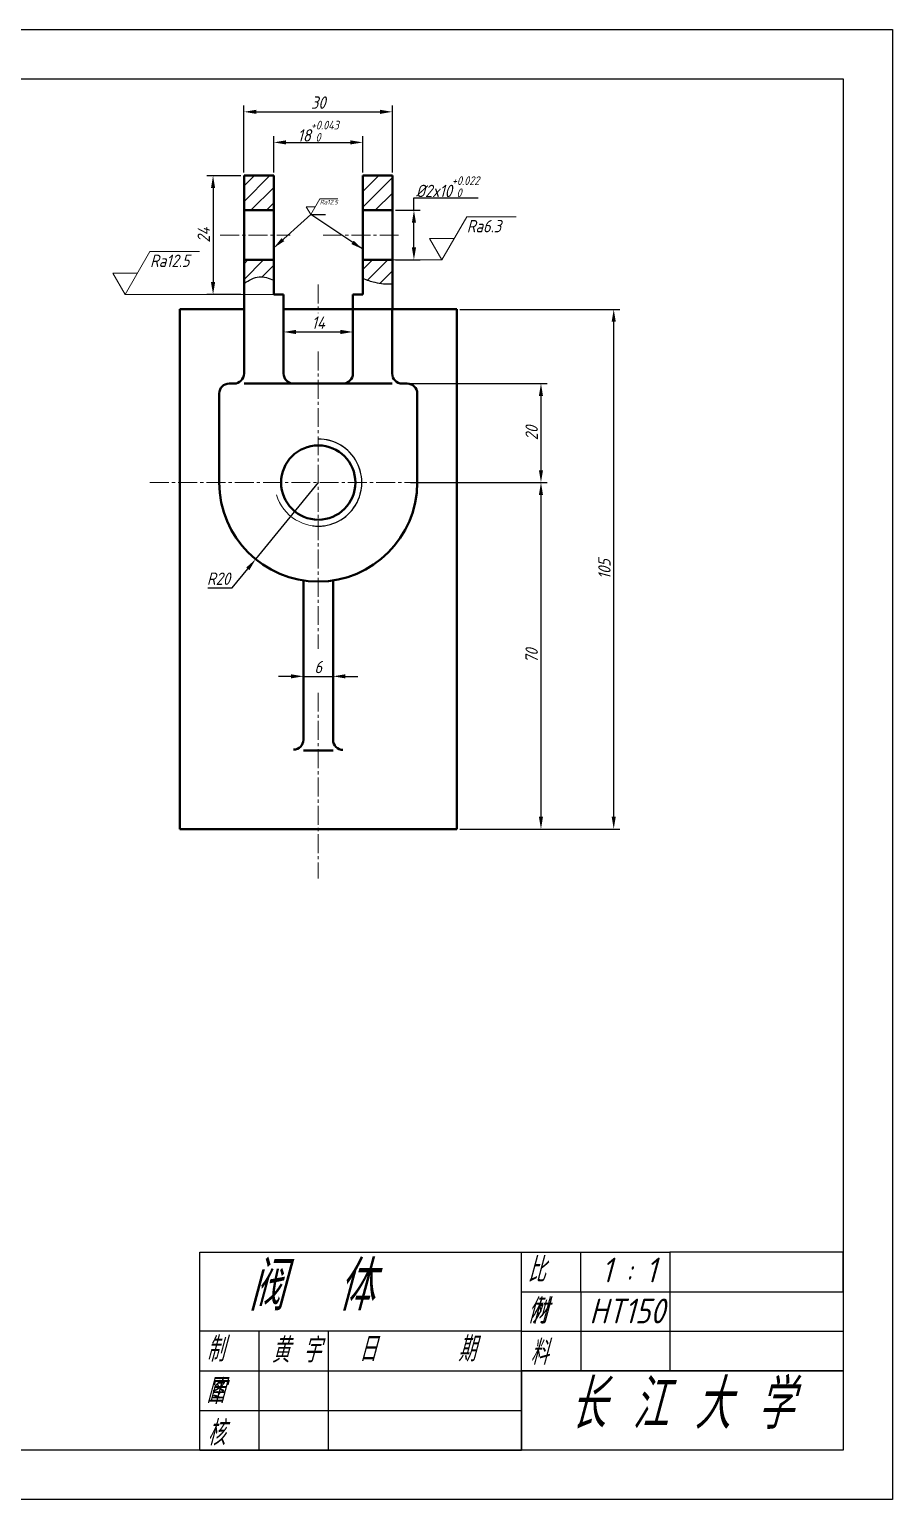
# Model space of a CAD drawing. Header units: millimetres. Extents: x 938 to 1370, y -102 to 197.
# Drawn here: x 1195.6 to 1370, y -100 to 197 of the extents above; entities that cross this region are included whole.
import ezdxf

# ---------------------------------------------------------------- set-up
doc = ezdxf.new("R2010")
doc.units = ezdxf.units.MM
doc.header["$LTSCALE"] = 0.2
doc.linetypes.add('CENTER2', pattern=[28.575, 19.05, -3.175, 3.175, -3.175])
doc.layers.add('实线', color=7, linetype='Continuous', lineweight=50)
doc.layers.add('总外框线', color=7, linetype='Continuous', lineweight=30)
doc.layers.add('点划线', color=7, linetype='CENTER2')
doc.layers.add('细实线', color=250, linetype='Continuous')
doc.styles.get("Standard").update_dxf_attribs({"font": 'gbeitc.shx', "bigfont": 'gbcbig.shx'})
doc.dimstyles.new('ISO-25', dxfattribs={"dimtxt": 2.5, "dimasz": 2.5, "dimexe": 1.25, "dimexo": 0.625, "dimtad": 1, "dimtoh": 1, "dimdsep": 46, "dimtxsty": 'Standard', "dimcen": 2.5, "dimadec": 0, "dimazin": 0, "dimtfac": 1, "dimtmove": 0, "dimatfit": 3, "dimfxl": 0, "dimarcsym": 0})

# ---------------------------------------------------------------- blocks, each defined once
blk = doc.blocks.new('粗糙度')
at = {"layer": '实线', "lineweight": 0}
for p, q in [((5, 8.66), (0, 0)), ((5, 8.66), (15, 8.66)), ((0, 0), (-2.5, 4.33)), ((-2.5, 4.33), (2.5, 4.33))]:
    blk.add_line(p, q, dxfattribs=at)
blk.add_attdef('粗糙度', (5.02, 5.55), '', height=2.5, dxfattribs=at)
blk = doc.blocks.new('*D27')
at = {"layer": 'Defpoints', "color": 0, "lineweight": -3, "transparency": 16777216}
for p in [(1262.94, 174.17), (1244.94, 167.45), (1262.94, 167.45)]:
    blk.add_point(p, dxfattribs=at)
at = {"layer": '实线', "color": 0, "lineweight": -2, "transparency": 16777216}
for p, q in [((1244.94, 168.08), (1244.94, 175.42)), ((1262.94, 168.08), (1262.94, 175.42)), ((1247.44, 174.17), (1260.44, 174.17))]:
    blk.add_line(p, q, dxfattribs=at)
at = {"layer": '实线', "color": 0, "lineweight": -3, "transparency": 16777216}
for points in [[(1247.44, 174.59), (1247.44, 173.76), (1244.94, 174.17)], [(1260.44, 174.59), (1260.44, 173.76), (1262.94, 174.17)]]:
    blk.add_solid(points, dxfattribs=at)
at = {"layer": '实线', "color": 0, "lineweight": -3, "transparency": 16777216, "insert": (1253.94, 176.44), "char_height": 2.5, "attachment_point": 5}
blk.add_mtext('18{\\H0.7x;\\S+0.043^  0;}', dxfattribs=at)
blk = doc.blocks.new('*D30')
at = {"layer": 'Defpoints', "color": 0, "lineweight": -3, "transparency": 16777216}
for p in [(1268.94, 180.35), (1238.94, 167.45), (1268.94, 167.45)]:
    blk.add_point(p, dxfattribs=at)
at = {"layer": '实线', "color": 0, "lineweight": -2, "transparency": 16777216}
for p, q in [((1238.94, 168.08), (1238.94, 181.6)), ((1268.94, 168.08), (1268.94, 181.6)), ((1241.44, 180.35), (1266.44, 180.35))]:
    blk.add_line(p, q, dxfattribs=at)
at = {"layer": '实线', "color": 0, "lineweight": -3, "transparency": 16777216}
for points in [[(1241.44, 180.76), (1241.44, 179.93), (1238.94, 180.35)], [(1266.44, 180.76), (1266.44, 179.93), (1268.94, 180.35)]]:
    blk.add_solid(points, dxfattribs=at)
at = {"layer": '实线', "color": 0, "lineweight": -3, "transparency": 16777216, "insert": (1253.94, 182.22), "char_height": 2.5, "attachment_point": 5}
blk.add_mtext('30', dxfattribs=at)
blk = doc.blocks.new('*D31')
at = {"layer": 'Defpoints', "color": 0, "lineweight": -3, "transparency": 16777216}
for p in [(1238.94, 167.45), (1232.69, 143.45), (1238.94, 143.45)]:
    blk.add_point(p, dxfattribs=at)
at = {"layer": '实线', "color": 0, "lineweight": -2, "transparency": 16777216}
for p, q in [((1238.32, 167.45), (1231.44, 167.45)), ((1232.69, 164.95), (1232.69, 145.95)), ((1238.32, 143.45), (1231.44, 143.45))]:
    blk.add_line(p, q, dxfattribs=at)
at = {"layer": '实线', "color": 0, "lineweight": -3, "transparency": 16777216}
for points in [[(1232.27, 164.95), (1233.11, 164.95), (1232.69, 167.45)], [(1232.27, 145.95), (1233.11, 145.95), (1232.69, 143.45)]]:
    blk.add_solid(points, dxfattribs=at)
at = {"layer": '实线', "color": 0, "lineweight": -3, "transparency": 16777216, "insert": (1230.81, 155.45), "char_height": 2.5, "attachment_point": 5, "rotation": 90}
blk.add_mtext('24', dxfattribs=at)
blk = doc.blocks.new('*D32')
at = {"layer": 'Defpoints', "color": 0, "lineweight": -3, "transparency": 16777216}
for p in [(1268.94, 160.45), (1273.28, 160.45), (1268.94, 150.45)]:
    blk.add_point(p, dxfattribs=at)
at = {"layer": '实线', "color": 0, "lineweight": -2, "transparency": 16777216}
for p, q in [((1269.57, 160.45), (1274.53, 160.45)), ((1273.28, 160.45), (1273.28, 162.95)), ((1273.28, 162.95), (1286.24, 162.95)), ((1273.28, 152.95), (1273.28, 157.95)), ((1269.57, 150.45), (1274.53, 150.45))]:
    blk.add_line(p, q, dxfattribs=at)
at = {"layer": '实线', "color": 0, "lineweight": -3, "transparency": 16777216}
for points in [[(1272.86, 157.95), (1273.7, 157.95), (1273.28, 160.45)], [(1272.86, 152.95), (1273.7, 152.95), (1273.28, 150.45)]]:
    blk.add_solid(points, dxfattribs=at)
at = {"layer": '实线', "color": 0, "lineweight": -3, "transparency": 16777216, "insert": (1280.08, 165.22), "char_height": 2.5, "attachment_point": 5}
blk.add_mtext('%%C2x10{\\H0.7x;\\S+0.022^  0;}', dxfattribs=at)
blk = doc.blocks.new('*D33')
at = {"layer": 'Defpoints', "color": 0, "lineweight": -3, "transparency": 16777216}
for p in [(1246.94, 140.45), (1260.94, 140.45), (1260.94, 135.88)]:
    blk.add_point(p, dxfattribs=at)
at = {"layer": '实线', "color": 0, "lineweight": -2, "transparency": 16777216}
for p, q in [((1246.94, 139.83), (1246.94, 134.63)), ((1260.94, 139.83), (1260.94, 134.63)), ((1249.44, 135.88), (1258.44, 135.88))]:
    blk.add_line(p, q, dxfattribs=at)
at = {"layer": '实线', "color": 0, "lineweight": -3, "transparency": 16777216}
for points in [[(1249.44, 136.3), (1249.44, 135.46), (1246.94, 135.88)], [(1258.44, 136.3), (1258.44, 135.46), (1260.94, 135.88)]]:
    blk.add_solid(points, dxfattribs=at)
at = {"layer": '实线', "color": 0, "lineweight": -3, "transparency": 16777216, "insert": (1253.94, 137.76), "char_height": 2.5, "attachment_point": 5}
blk.add_mtext('14', dxfattribs=at)
blk = doc.blocks.new('*D36')
at = {"layer": 'Defpoints', "color": 0, "lineweight": -3, "transparency": 16777216}
for p in [(1250.94, 66.31), (1256.94, 66.31), (1256.94, 66.31)]:
    blk.add_point(p, dxfattribs=at)
at = {"layer": '实线', "color": 0, "lineweight": -2, "transparency": 16777216}
for p, q in [((1248.44, 66.31), (1245.94, 66.31)), ((1250.94, 66.94), (1250.94, 67.56)), ((1250.94, 66.31), (1256.94, 66.31)), ((1256.94, 66.94), (1256.94, 67.56)), ((1259.44, 66.31), (1261.94, 66.31))]:
    blk.add_line(p, q, dxfattribs=at)
at = {"layer": '实线', "color": 0, "lineweight": -3, "transparency": 16777216}
for points in [[(1248.44, 66.73), (1248.44, 65.89), (1250.94, 66.31)], [(1259.44, 66.73), (1259.44, 65.89), (1256.94, 66.31)]]:
    blk.add_solid(points, dxfattribs=at)
at = {"layer": '实线', "color": 0, "lineweight": -3, "transparency": 16777216, "insert": (1253.94, 68.19), "char_height": 2.5, "attachment_point": 5}
blk.add_mtext('6', dxfattribs=at)
blk = doc.blocks.new('*D37')
at = {"layer": 'Defpoints', "color": 0, "lineweight": -3, "transparency": 16777216}
for p in [(1253.94, 105.45), (1241.29, 89.97)]:
    blk.add_point(p, dxfattribs=at)
at = {"layer": '实线', "color": 0, "lineweight": -2, "transparency": 16777216}
for p, q in [((1253.94, 105.45), (1241.29, 89.97)), ((1236.55, 84.16), (1239.71, 88.03)), ((1231.65, 84.16), (1236.55, 84.16))]:
    blk.add_line(p, q, dxfattribs=at)
at = {"layer": '实线', "color": 0, "lineweight": -3, "transparency": 16777216}
blk.add_solid([(1239.39, 88.29), (1240.03, 87.77), (1241.29, 89.97)], dxfattribs=at)
at = {"layer": '实线', "color": 0, "lineweight": -3, "transparency": 16777216, "insert": (1233.79, 86.03), "char_height": 2.5, "attachment_point": 5}
blk.add_mtext('R20', dxfattribs=at)
blk = doc.blocks.new('*D38')
at = {"layer": 'Defpoints', "color": 0, "lineweight": -3, "transparency": 16777216}
for p in [(1271.94, 125.45), (1271.94, 105.45), (1298.95, 105.45)]:
    blk.add_point(p, dxfattribs=at)
at = {"layer": '实线', "color": 0, "lineweight": -2, "transparency": 16777216}
for p, q in [((1272.57, 125.45), (1300.2, 125.45)), ((1298.95, 122.95), (1298.95, 107.95)), ((1272.57, 105.45), (1300.2, 105.45))]:
    blk.add_line(p, q, dxfattribs=at)
at = {"layer": '实线', "color": 0, "lineweight": -3, "transparency": 16777216}
for points in [[(1298.53, 122.95), (1299.36, 122.95), (1298.95, 125.45)], [(1298.53, 107.95), (1299.36, 107.95), (1298.95, 105.45)]]:
    blk.add_solid(points, dxfattribs=at)
at = {"layer": '实线', "color": 0, "lineweight": -3, "transparency": 16777216, "insert": (1297.07, 115.45), "char_height": 2.5, "attachment_point": 5, "rotation": 90}
blk.add_mtext('20', dxfattribs=at)
blk = doc.blocks.new('*D40')
at = {"layer": 'Defpoints', "color": 0, "lineweight": -3, "transparency": 16777216}
for p in [(1281.94, 140.45), (1313.65, 140.45), (1281.94, 35.45)]:
    blk.add_point(p, dxfattribs=at)
at = {"layer": '实线', "color": 0, "lineweight": -2, "transparency": 16777216}
for p, q in [((1282.57, 140.45), (1314.9, 140.45)), ((1313.65, 37.95), (1313.65, 137.95)), ((1282.57, 35.45), (1314.9, 35.45))]:
    blk.add_line(p, q, dxfattribs=at)
at = {"layer": '实线', "color": 0, "lineweight": -3, "transparency": 16777216}
for points in [[(1313.23, 137.95), (1314.06, 137.95), (1313.65, 140.45)], [(1313.23, 37.95), (1314.06, 37.95), (1313.65, 35.45)]]:
    blk.add_solid(points, dxfattribs=at)
at = {"layer": '实线', "color": 0, "lineweight": -3, "transparency": 16777216, "insert": (1311.77, 87.95), "char_height": 2.5, "attachment_point": 5, "rotation": 90}
blk.add_mtext('105', dxfattribs=at)
blk = doc.blocks.new('*D41')
at = {"layer": 'Defpoints', "color": 0, "lineweight": -3, "transparency": 16777216}
for p in [(1281.94, 105.45), (1281.94, 35.45), (1298.95, 35.45)]:
    blk.add_point(p, dxfattribs=at)
at = {"layer": '实线', "color": 0, "lineweight": -2, "transparency": 16777216}
for p, q in [((1282.57, 105.45), (1300.2, 105.45)), ((1298.95, 102.95), (1298.95, 37.95)), ((1282.57, 35.45), (1300.2, 35.45))]:
    blk.add_line(p, q, dxfattribs=at)
at = {"layer": '实线', "color": 0, "lineweight": -3, "transparency": 16777216}
for points in [[(1298.53, 102.95), (1299.36, 102.95), (1298.95, 105.45)], [(1298.53, 37.95), (1299.36, 37.95), (1298.95, 35.45)]]:
    blk.add_solid(points, dxfattribs=at)
at = {"layer": '实线', "color": 0, "lineweight": -3, "transparency": 16777216, "insert": (1297.07, 70.45), "char_height": 2.5, "attachment_point": 5, "rotation": 90}
blk.add_mtext('70', dxfattribs=at)

msp = doc.modelspace()

# ---------------------------------------------------------------- hatches: boundary and pattern name
at = {"layer": '实线', "lineweight": 0}
h = msp.add_hatch(dxfattribs=at)
h.set_pattern_fill('ANSI31', color=256, scale=0.7)
h.set_pattern_definition([(45, (42.6426, 0), (-1.571545, 1.571545), [])])
h.paths.add_polyline_path([(1238.945, 160.455), (1244.945, 160.455), (1244.945, 167.455), (1238.945, 167.455)])
edge = h.paths.add_edge_path()
edge.add_spline(control_points=[(1238.945, 145.7), (1239.958, 146.308), (1241.913, 147.482), (1243.954, 146.761), (1244.945, 146.329)], knot_values=[0, 0, 0, 0, 3.3349251, 6.4314168, 6.4314168, 6.4314168, 6.4314168], degree=3, periodic=0)
edge.add_line((1244.945, 146.329), (1244.945, 150.455))
edge.add_line((1244.945, 150.455), (1238.945, 150.455))
edge.add_line((1238.945, 150.455), (1238.945, 145.7))
h.paths.add_polyline_path([(1268.945, 160.455), (1268.945, 167.455), (1262.945, 167.455), (1262.945, 160.455)])
edge = h.paths.add_edge_path()
edge.add_line((1268.945, 150.455), (1262.945, 150.455))
edge.add_line((1262.945, 150.455), (1262.945, 146.704))
edge.add_spline(control_points=[(1262.945, 146.704), (1263.752, 146.4), (1265.742, 145.677), (1267.75, 145.539), (1268.945, 145.599)], knot_values=[25.2233704, 25.2233704, 25.2233704, 25.2233704, 27.7152542, 31.3391417, 31.3391417, 31.3391417, 31.3391417], degree=3, periodic=0)
edge.add_line((1268.945, 145.599), (1268.945, 150.455))

# ---------------------------------------------------------------- linework, layer by layer
at = {"lineweight": 0}
msp.add_arc((1253.945, 105.455), 8.8, 196.26261, 90.22474, dxfattribs=at)
at = {"layer": '实线'}
for p, q in [((1238.945, 167.455), (1238.945, 140.455)), ((1238.945, 167.455), (1244.945, 167.455)), ((1244.945, 167.455), (1238.945, 167.455)), ((1244.945, 167.455), (1244.945, 143.455)), ((1268.945, 167.455), (1262.945, 167.455)), ((1262.945, 143.455), (1262.945, 167.455)), ((1268.945, 140.455), (1268.945, 167.455)), ((1238.945, 160.455), (1244.945, 160.455)), ((1262.945, 160.455), (1268.945, 160.455)), ((1238.945, 150.455), (1244.945, 150.455)), ((1262.945, 150.455), (1268.945, 150.455)), ((1244.945, 143.455), (1246.945, 143.455)), ((1246.945, 143.455), (1246.945, 140.455)), ((1260.945, 140.455), (1260.945, 143.455)), ((1260.945, 143.455), (1262.945, 143.455)), ((1225.945, 140.455), (1225.945, 35.455)), ((1238.945, 140.455), (1225.945, 140.455)), ((1238.945, 140.455), (1238.945, 127.455)), ((1260.945, 140.455), (1246.945, 140.455)), ((1246.945, 140.455), (1246.945, 127.455)), ((1253.945, 140.455), (1260.945, 140.455)), ((1253.945, 140.455), (1260.945, 140.455)), ((1253.945, 140.455), (1260.945, 140.455)), ((1253.945, 140.455), (1253.945, 140.455)), ((1253.945, 140.455), (1260.945, 140.455)), ((1253.945, 140.455), (1253.945, 140.455)), ((1253.945, 140.455), (1253.945, 140.455)), ((1253.945, 140.455), (1253.945, 140.455)), ((1253.945, 140.455), (1260.945, 140.455)), ((1260.945, 140.455), (1260.945, 140.455)), ((1260.945, 140.455), (1260.945, 140.455)), ((1260.945, 140.455), (1260.945, 140.455)), ((1268.876, 140.455), (1260.945, 140.455)), ((1260.945, 140.455), (1260.945, 127.455)), ((1268.876, 127.455), (1268.876, 140.455)), ((1281.945, 140.455), (1268.945, 140.455)), ((1281.945, 35.455), (1281.945, 140.455)), ((1236.945, 125.455), (1235.945, 125.455)), ((1238.945, 125.455), (1268.876, 125.455)), ((1258.945, 125.455), (1248.945, 125.455)), ((1271.945, 125.455), (1270.876, 125.455)), ((1233.945, 123.455), (1233.945, 105.455)), ((1273.945, 105.455), (1273.945, 123.455)), ((1250.945, 53.514), (1250.945, 85.681)), ((1256.945, 85.681), (1256.945, 53.455)), ((1253.945, 51.34), (1250.945, 51.34)), ((1253.945, 51.34), (1253.945, 51.34)), ((1253.945, 51.34), (1253.945, 51.34)), ((1253.945, 51.34), (1253.945, 51.34)), ((1253.945, 51.34), (1253.945, 51.34)), ((1253.945, 51.34), (1256.945, 51.34)), ((1225.945, 35.455), (1281.945, 35.455)), ((1225.945, 35.455), (1253.945, 35.455)), ((1256.945, 35.455), (1250.945, 35.455)), ((1256.945, 35.455), (1250.945, 35.455)), ((1253.945, 35.455), (1281.945, 35.455)), ((1253.945, 35.455), (1259.945, 35.455))]:
    msp.add_line(p, q, dxfattribs=at)
at = {"layer": '实线', "lineweight": 0}
for p, q in [((1268.945, 150.455), (1278.945, 150.455)), ((1244.945, 143.455), (1214.945, 143.455))]:
    msp.add_line(p, q, dxfattribs=at)
at = {"layer": '实线', "lineweight": -3}
for p, q in [((1295, -58), (1295, -50)), ((1307, -58), (1307, -50)), ((1325, -50), (1325, -58)), ((1360, -58), (1360, -50)), ((1325, -58), (1360, -58)), ((1295, -66), (1230, -66)), ((1242, -74), (1242, -66)), ((1256, -74), (1256, -66)), ((1325, -66), (1360, -66))]:
    msp.add_line(p, q, dxfattribs=at)
at = {"layer": '实线'}
msp.add_circle((1253.945, 105.455), 7.5, dxfattribs=at)
for centre, radius, start, end in [((1235.945, 123.455), 2, 90, 180), ((1236.945, 127.455), 2, 270, 360), ((1248.945, 127.455), 2, 180, 270), ((1258.945, 127.455), 2, 270, 0), ((1270.876, 127.455), 2, 180, 270), ((1271.945, 123.455), 2, 0, 90), ((1253.945, 105.455), 20, 180, 0), ((1248.945, 53.514), 2, 270, 0), ((1258.945, 53.455), 2, 180, 270)]:
    msp.add_arc(centre, radius, start, end, dxfattribs=at)
at = {"layer": '实线', "lineweight": -2}
msp.add_arc((1253.945, 105.455), 8.8, 262.2928, 90.22474, dxfattribs=at)
at = {"layer": '实线', "lineweight": -3}
for points, knots in [([(1238.945, 145.7), (1239.958, 146.308), (1241.913, 147.482), (1243.954, 146.761), (1244.945, 146.329)], [0, 0, 0, 0, 3.3349251, 6.4314168, 6.4314168, 6.4314168, 6.4314168]), ([(1262.945, 146.704), (1263.752, 146.4), (1265.742, 145.677), (1267.75, 145.539), (1268.945, 145.599)], [25.2233704, 25.2233704, 25.2233704, 25.2233704, 27.7152542, 31.3391417, 31.3391417, 31.3391417, 31.3391417])]:
    msp.add_open_spline(points, degree=3, knots=knots, dxfattribs=at)
at = {"layer": '总外框线', "lineweight": -3}
for p, q in [((1230, -58), (1230, -50)), ((1230, -50), (1295, -50)), ((1295, -50), (1307, -50)), ((1307, -50), (1325, -50)), ((1360, -50), (1325, -50))]:
    msp.add_line(p, q, dxfattribs=at)
at = {"layer": '总外框线'}
for p, q in [((1230, -90), (1230, -58)), ((1360, -58), (1360, -90)), ((1360, -90), (1230, -90)), ((1230, -90), (1242, -90)), ((1242, -90), (1270, -90)), ((1270, -90), (1295, -90))]:
    msp.add_line(p, q, dxfattribs=at)
msp.add_lwpolyline([(960, 187), (1360, 187), (1360, -90), (960, -90)], close=True, dxfattribs=at)
at = {"layer": '点划线', "lineweight": 0}
for p, q in [((1234.159, 155.455), (1248.286, 155.455)), ((1254.945, 155.455), (1270.156, 155.455)), ((1253.91, 145.455), (1253.91, 139.67)), ((1253.91, 131.928), (1253.91, 71.84)), ((1219.944, 105.455), (1293.945, 105.455)), ((1253.91, 63.003), (1253.91, 25.455))]:
    msp.add_line(p, q, dxfattribs=at)
at = {"layer": '细实线'}
for p, q in [((1295, -66), (1295, -58)), ((1295, -58), (1307, -58)), ((1307, -58), (1325, -58)), ((1307, -58), (1307, -66)), ((1325, -58), (1325, -74)), ((1295, -90), (1295, -66)), ((1295, -66), (1307, -66)), ((1307, -66), (1325, -66)), ((1307, -66), (1307, -74)), ((1230, -82), (1230, -74)), ((1230, -74), (1360, -74)), ((1242, -82), (1242, -74)), ((1256, -82), (1256, -74)), ((1360, -74), (1295, -74)), ((1295, -74), (1295, -90)), ((1230, -90), (1230, -82)), ((1230, -82), (1242, -82)), ((1242, -90), (1242, -82)), ((1242, -82), (1256, -82)), ((1256, -90), (1256, -82)), ((1256, -82), (1295, -82))]:
    msp.add_line(p, q, dxfattribs=at)
msp.add_lwpolyline([(950, 197), (1370, 197), (1370, -100), (950, -100)], close=True, dxfattribs=at)

# ---------------------------------------------------------------- block references
at = {"layer": '实线', "lineweight": 0, "xscale": 0.3658086189310417, "yscale": 0.3658086189310417, "zscale": 0.3658086189310417}
msp.add_blockref('粗糙度', (1252.428, 159.605), dxfattribs=at).add_auto_attribs({'粗糙度': 'Ra12.5'})
at = {"layer": '实线', "lineweight": 0}
for p, values in [((1278.945, 150.455), {'粗糙度': 'Ra6.3'}), ((1214.945, 143.455), {'粗糙度': 'Ra12.5'})]:
    msp.add_blockref('粗糙度', p, dxfattribs=at).add_auto_attribs(values)

# ---------------------------------------------------------------- texts
at = {"layer": '实线', "lineweight": -3, "char_height": 5, "attachment_point": 1}
for s, width, insert in [('1 : 1', 13.21302, (1311.179, -51.126)), ('HT150', 14.68799, (1308.748, -59.4)), ('黄 宇', 10, (1244.505, -67.316))]:
    msp.add_mtext_dynamic_manual_height_columns(s, width=width, gutter_width=12.5, heights=[0], dxfattribs=dict(at, insert=insert))
at = {"layer": '细实线', "attachment_point": 1}
for s, width, heights, insert, char_height in [('阀  体', 45.14198, [11.984], (1239.762, -51.834), 10), ('比 例', 8.79142, [0], (1296.208, -51.069), 5), ('材 料', 8.79142, [0], (1296.753, -59.446), 5), ('制 图', 8.79142, [0], (1231.334, -67.13), 5), ('日^I期', 23.47244, [6.453], (1262.132, -67.093), 5), ('审 核', 8.79142, [0], (1231.489, -75.717), 5), ('长 江 大 学', 45.14198, [11.984], (1304.64, -75.739), 10)]:
    msp.add_mtext_dynamic_manual_height_columns(s, width=width, gutter_width=12.5, heights=heights, dxfattribs=dict(at, insert=insert, char_height=char_height))

# ---------------------------------------------------------------- dimensions: what is measured, and where the dimension line sits
at = {"layer": '实线', "lineweight": -3}
for base, p1, p2, picture, middle in [((1268.945, 180.346), (1238.945, 167.455), (1268.945, 167.455), '*D30', (1253.945, 182.221)), ((1260.945, 135.88), (1246.945, 140.455), (1260.945, 140.455), '*D33', (1253.945, 137.755))]:
    dim = msp.add_linear_dim(base=base, p1=p1, p2=p2, dimstyle='ISO-25', dxfattribs=at)
    dim.commit()
    dim.dimension.update_dxf_attribs({"geometry": picture, "text_midpoint": middle})
dim = msp.add_linear_dim(base=(1262.945, 174.172), p1=(1244.945, 167.455), p2=(1262.945, 167.455), text='<>{\\H0.7x;\\S+0.043^  0;}', dimstyle='ISO-25', dxfattribs=at)
dim.commit()
dim.dimension.update_dxf_attribs({"geometry": '*D27', "text_midpoint": (1253.945, 176.437)})
for base, p1, p2, angle, picture, middle in [((1232.689, 143.455), (1238.945, 167.455), (1238.945, 143.455), 90, '*D31', (1230.814, 155.455)), ((1313.648, 140.455), (1281.945, 35.455), (1281.945, 140.455), 90, '*D40', (1311.773, 87.955)), ((1298.948, 105.455), (1271.945, 125.455), (1271.945, 105.455), 90, '*D38', (1297.073, 115.455)), ((1298.948, 35.455), (1281.945, 105.455), (1281.945, 35.455), 90, '*D41', (1297.073, 70.455)), ((1256.945, 66.31), (1250.945, 66.31), (1256.945, 66.31), 180, '*D36', (1253.945, 68.185))]:
    dim = msp.add_linear_dim(base=base, p1=p1, p2=p2, angle=angle, dimstyle='ISO-25', dxfattribs=at)
    dim.commit()
    dim.dimension.update_dxf_attribs({"geometry": picture, "text_midpoint": middle})
dim = msp.add_linear_dim(base=(1273.281, 160.455), p1=(1268.945, 150.455), p2=(1268.945, 160.455), angle=90, text='%%C2x<>{\\H0.7x;\\S+0.022^  0;}', dimstyle='ISO-25', dxfattribs=at)
dim.commit()
dim.dimension.update_dxf_attribs({"geometry": '*D32', "text_midpoint": (1280.075, 165.22)})
dim = msp.add_radius_dim(center=(1253.945, 105.455), mpoint=(1241.292, 89.965), dimstyle='ISO-25', dxfattribs=at)
dim.commit()
dim.dimension.update_dxf_attribs({"geometry": '*D37', "text_midpoint": (1233.787, 86.032)})

# ---------------------------------------------------------------- leaders
at = {"layer": '实线', "lineweight": 0}
for points in [[(1244.945, 152.855), (1252.428, 159.605), (1255.428, 159.605)], [(1262.945, 152.593), (1252.428, 159.605), (1253.928, 159.605)]]:
    msp.add_leader(points, dimstyle='ISO-25', override={"dimgap": 0.625, "dimtad": 0}, dxfattribs=at)

doc.saveas('drawing.dxf')
